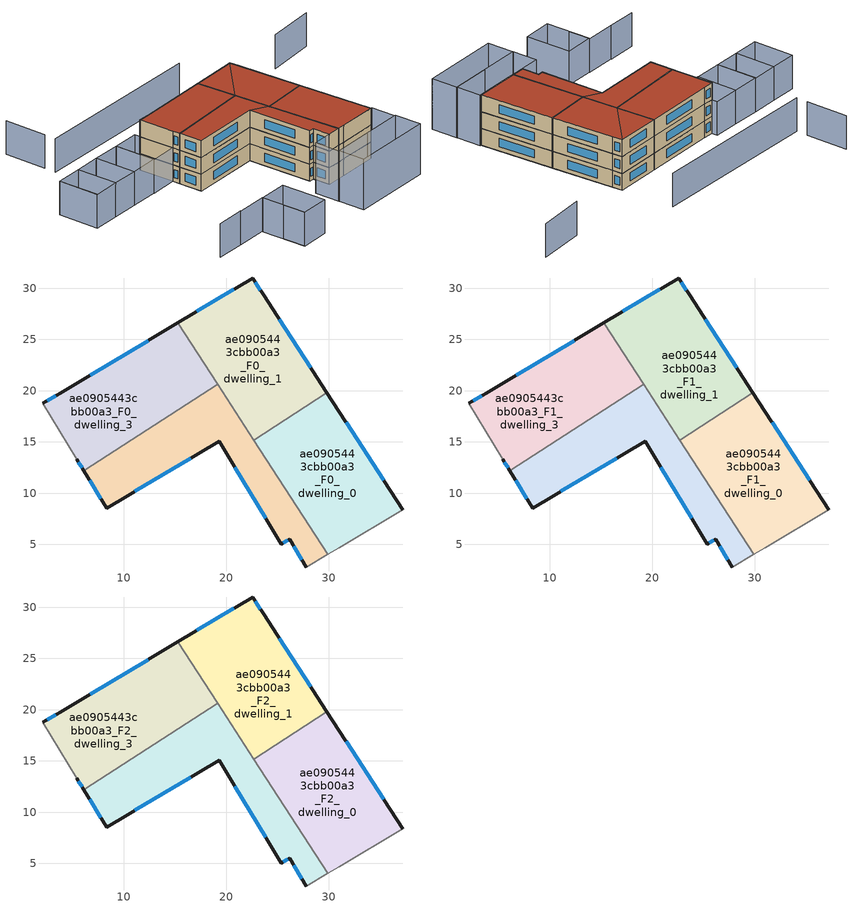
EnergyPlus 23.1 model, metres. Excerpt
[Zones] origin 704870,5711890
ae0905443cbb00a3_F0_dwelling_0
 floor ground (EU_floor_Construction): 37.24,8.36 29.82,19.81 22.68,15.18 29.91,4.03 31.03,4.68 z0
 wall outside (EU_wall_Construction): 29.82,19.81 37.24,8.36 z0:3
 wall adiabatic (EU_wall_Construction): 37.24,8.36 31.03,4.68 29.91,4.03 z0:3
 wall to ae0905443cbb00a3_F0_dwelling_1 (EU_wall_Construction): 22.68,15.18 29.82,19.81 z0:3
 wall to ae0905443cbb00a3_F0_dwelling_2 (EU_wall_Construction): 29.91,4.03 22.68,15.18 z0:3
 window (EU_Window_Construction): 31.69,16.92 35.36,11.26 z0.76:2.24
ae0905443cbb00a3_F0_dwelling_1
 floor ground (EU_floor_Construction): 29.82,19.81 23.6,29.41 22.57,30.99 15.27,26.62 22.68,15.18 z0
 wall outside (EU_wall_Construction): 15.27,26.62 22.57,30.99 23.6,29.41 29.82,19.81 z0:3
 wall to ae0905443cbb00a3_F0_dwelling_3 (EU_wall_Construction): 19.16,20.62 15.27,26.62 z0:3
 wall to ae0905443cbb00a3_F0_dwelling_2 (EU_wall_Construction): 22.68,15.18 19.16,20.62 z0:3
 window (EU_Window_Construction): 17.12,27.72 20.73,29.88 / 22.83,30.59 23.34,29.81 / 25.17,26.98 28.25,22.24 z0.76:2.24
ae0905443cbb00a3_F0_dwelling_2
 floor ground (EU_floor_Construction): 29.91,4.03 22.68,15.18 19.31,15.08 25.39,5.02 26.18,5.5 27.8,2.79 z0; 22.68,15.18 19.15,20.62 6.11,12.16 8.32,8.52 19.31,15.08 z0
 wall outside (EU_wall_Construction): 27.8,2.79 26.18,5.5 25.39,5.02 19.31,15.08 8.32,8.52 6.11,12.16 z0:3
 wall adiabatic (EU_wall_Construction): 29.91,4.03 27.8,2.79 z0:3
 wall to ae0905443cbb00a3_F0_dwelling_3 (EU_wall_Construction): 6.11,12.16 19.15,20.62 z0:3
 window (EU_Window_Construction): 25.98,5.38 25.59,5.14 / 23.85,7.57 20.84,12.54 / 16.53,13.42 11.1,10.18 / 7.76,9.44 6.67,11.24 / 27.39,3.48 26.59,4.82 z0.76:2.24
ae0905443cbb00a3_F0_dwelling_3
 floor ground (EU_floor_Construction): 19.16,20.62 15.27,26.62 3.82,19.76 2.09,18.76 5.41,13.33 6.11,12.16 z0
 wall outside (EU_wall_Construction): 2.09,18.76 3.82,19.76 15.27,26.62 / 6.11,12.16 5.41,13.33 z0:3
 wall adiabatic (EU_wall_Construction): 5.41,13.33 2.09,18.76 z0:3
 window (EU_Window_Construction): 2.53,19.01 3.38,19.51 / 6.71,21.5 12.37,24.88 / 5.93,12.46 5.58,13.03 z0.76:2.24
ae0905443cbb00a3_F1_dwelling_0
 floor to ae0905443cbb00a3_F0_dwelling_0 (EU_floor_Construction): 37.24,8.36 29.82,19.81 22.68,15.18 29.91,4.03 31.03,4.68 z3
 wall outside (EU_wall_Construction): 29.82,19.81 37.24,8.36 z3:6
 wall adiabatic (EU_wall_Construction): 37.24,8.36 31.03,4.68 29.91,4.03 z3:6
 wall to ae0905443cbb00a3_F1_dwelling_1 (EU_wall_Construction): 22.68,15.18 29.82,19.81 z3:6
 wall to ae0905443cbb00a3_F1_dwelling_2 (EU_wall_Construction): 29.91,4.03 22.68,15.18 z3:6
 window (EU_Window_Construction): 31.69,16.92 35.36,11.26 z3.76:5.24
ae0905443cbb00a3_F1_dwelling_1
 floor to ae0905443cbb00a3_F0_dwelling_1 (EU_floor_Construction): 29.82,19.81 23.6,29.41 22.57,30.99 19.16,20.62 22.68,15.18 z3; 19.16,20.62 22.57,30.99 15.27,26.62 z3
 wall outside (EU_wall_Construction): 15.27,26.62 22.57,30.99 23.6,29.41 29.82,19.81 z3:6
 wall to ae0905443cbb00a3_F1_dwelling_3 (EU_wall_Construction): 19.16,20.62 15.27,26.62 z3:6
 wall to ae0905443cbb00a3_F1_dwelling_2 (EU_wall_Construction): 22.68,15.18 19.16,20.62 z3:6
 window (EU_Window_Construction): 17.12,27.72 20.73,29.88 / 22.83,30.59 23.34,29.81 / 25.17,26.98 28.25,22.24 z3.76:5.24
ae0905443cbb00a3_F1_dwelling_2
 floor to ae0905443cbb00a3_F0_dwelling_2 (EU_floor_Construction): 29.91,4.03 22.68,15.18 19.31,15.08 25.39,5.02 26.18,5.5 27.8,2.79 z3; 22.68,15.18 19.15,20.62 6.11,12.16 8.32,8.52 19.31,15.08 z3
 wall outside (EU_wall_Construction): 27.8,2.79 26.18,5.5 25.39,5.02 19.31,15.08 8.32,8.52 6.11,12.16 z3:6
 wall adiabatic (EU_wall_Construction): 29.91,4.03 27.8,2.79 z3:6
 wall to ae0905443cbb00a3_F1_dwelling_3 (EU_wall_Construction): 6.11,12.16 19.15,20.62 z3:6
 window (EU_Window_Construction): 25.98,5.38 25.59,5.14 / 23.85,7.57 20.84,12.54 / 16.53,13.42 11.1,10.18 / 7.76,9.44 6.67,11.24 / 27.39,3.48 26.59,4.82 z3.76:5.24
ae0905443cbb00a3_F1_dwelling_3
 floor to ae0905443cbb00a3_F0_dwelling_3 (EU_floor_Construction): 19.15,20.62 15.27,26.62 3.82,19.76 2.09,18.76 5.41,13.33 6.11,12.16 z3
 wall outside (EU_wall_Construction): 2.09,18.76 3.82,19.76 15.27,26.62 / 6.11,12.16 5.41,13.33 z3:6
 wall adiabatic (EU_wall_Construction): 5.41,13.33 2.09,18.76 z3:6
 window (EU_Window_Construction): 2.53,19.01 3.38,19.51 / 6.71,21.5 12.37,24.88 / 5.93,12.46 5.58,13.03 z3.76:5.24
ae0905443cbb00a3_F2_dwelling_0
 floor to ae0905443cbb00a3_F1_dwelling_0 (EU_floor_Construction): 37.24,8.36 29.82,19.81 22.68,15.18 29.91,4.03 31.03,4.68 z6
 wall outside (EU_wall_Construction): 29.82,19.81 37.24,8.36 z6:9
 wall adiabatic (EU_wall_Construction): 37.24,8.36 31.03,4.68 29.91,4.03 z6:9
 wall to ae0905443cbb00a3_F2_dwelling_1 (EU_wall_Construction): 22.68,15.18 29.82,19.81 z6:9
 wall to ae0905443cbb00a3_F2_dwelling_2 (EU_wall_Construction): 29.91,4.03 22.68,15.18 z6:9
 window (EU_Window_Construction): 31.69,16.92 35.36,11.26 z6.76:8.24
 roof outside (EU_roof_Construction): 29.82,19.81 37.24,8.36 31.03,4.68 29.91,4.03 22.68,15.18 z9
ae0905443cbb00a3_F2_dwelling_1
 floor to ae0905443cbb00a3_F1_dwelling_1 (EU_floor_Construction): 29.82,19.81 23.6,29.41 22.57,30.99 19.16,20.62 22.68,15.18 z6; 19.16,20.62 22.57,30.99 15.27,26.62 z6
 wall outside (EU_wall_Construction): 15.27,26.62 22.57,30.99 23.6,29.41 29.82,19.81 z6:9
 wall to ae0905443cbb00a3_F2_dwelling_3 (EU_wall_Construction): 19.16,20.62 15.27,26.62 z6:9
 wall to ae0905443cbb00a3_F2_dwelling_2 (EU_wall_Construction): 22.68,15.18 19.16,20.62 z6:9
 window (EU_Window_Construction): 17.12,27.72 20.73,29.88 / 22.83,30.59 23.34,29.81 / 25.17,26.98 28.25,22.24 z6.76:8.24
 roof outside (EU_roof_Construction): 23.6,29.41 29.82,19.81 22.68,15.18 19.16,20.62 22.57,30.99 z9; 22.57,30.99 19.16,20.62 15.27,26.62 z9
ae0905443cbb00a3_F2_dwelling_2
 floor to ae0905443cbb00a3_F1_dwelling_2 (EU_floor_Construction): 29.91,4.03 22.68,15.18 19.31,15.08 25.39,5.02 26.18,5.5 27.8,2.79 z6; 22.68,15.18 19.15,20.62 6.11,12.16 8.32,8.52 19.31,15.08 z6
 wall outside (EU_wall_Construction): 27.8,2.79 26.18,5.5 25.39,5.02 19.31,15.08 8.32,8.52 6.11,12.16 z6:9
 wall adiabatic (EU_wall_Construction): 29.91,4.03 27.8,2.79 z6:9
 wall to ae0905443cbb00a3_F2_dwelling_3 (EU_wall_Construction): 6.11,12.16 19.15,20.62 z6:9
 window (EU_Window_Construction): 25.98,5.38 25.59,5.14 / 23.85,7.57 20.84,12.54 / 16.53,13.42 11.1,10.18 / 7.76,9.44 6.67,11.24 / 27.39,3.48 26.59,4.82 z6.76:8.24
 roof outside (EU_roof_Construction): 22.68,15.18 29.91,4.03 27.8,2.79 26.18,5.5 25.39,5.02 19.31,15.08 z9; 19.15,20.62 22.68,15.18 19.31,15.08 8.32,8.52 6.11,12.16 z9
ae0905443cbb00a3_F2_dwelling_3
 floor to ae0905443cbb00a3_F1_dwelling_3 (EU_floor_Construction): 19.15,20.62 15.27,26.62 3.82,19.76 2.09,18.76 5.41,13.33 6.11,12.16 z6
 wall outside (EU_wall_Construction): 2.09,18.76 3.82,19.76 15.27,26.62 / 6.11,12.16 5.41,13.33 z6:9
 wall adiabatic (EU_wall_Construction): 5.41,13.33 2.09,18.76 z6:9
 window (EU_Window_Construction): 2.53,19.01 3.38,19.51 / 6.71,21.5 12.37,24.88 / 5.93,12.46 5.58,13.03 z6.76:8.24
 roof outside (EU_roof_Construction): 15.27,26.62 19.16,20.62 6.11,12.16 5.41,13.33 2.09,18.76 3.82,19.76 z9
shading: 2.47,-13.1 7.12,-10.36 / 7.1,-10.47 11.93,-7.57 / 11.93,-7.57 16.18,-14.65 / 34.97,42.07 42.38,47.1 / -15.32,31.84 -11.47,25.18 / 17.38,39.15 -10.45,23.3 / -15.32,9.86 -11.59,3.47 / 16.24,-14.75 11.99,-7.68 / 11.99,-7.68 16.55,-4.95 / 16.55,-4.95 20.79,-12.01 / 20.79,-12.01 16.24,-14.75 / 1.19,10.84 -2.58,17.24 / -2.58,17.24 1.64,19.73 / 1.64,19.73 5.41,13.32 / 5.41,13.32 1.19,10.84 / -7.4,5.89 -11.61,3.46 / -11.61,3.46 -15.33,9.89 / -15.33,9.89 -11.12,12.32 / -11.12,12.32 -7.4,5.89 / -7.4,5.89 -11.13,12.34 / -11.13,12.34 -7.03,14.7 / -7.03,14.7 -3.31,8.26 / -3.31,8.26 -7.4,5.89 / 1.17,10.87 -3.32,8.26 / -3.32,8.26 -7.05,14.69 / -7.05,14.69 -2.57,17.3 / -2.57,17.3 1.17,10.87 z0:6; 27.03,-2.95 39.83,4.65 / 39.83,4.65 42.3,0.48 / 42.3,0.48 29.5,-7.12 / 29.5,-7.12 27.03,-2.95 / 39.71,4.58 26.97,-2.99 / 26.97,-2.99 24.64,0.94 / 24.64,0.94 37.38,8.5 / 37.38,8.5 39.71,4.58 z0:9
[Building]
EU S2 Campaign: North Axis=0; Terrain=City; Solar Distribution=FullExterior
[Site:Location]
London: Latitude=51.5; Longitude=-0.5; Time Zone=0; Elevation=25
[SizingPeriod:WeatherFileDays]
AnnualSizingPeriod: Begin Month=1; Begin Day of Month=1; End Month=12; End Day of Month=31; Day of Week for Start Day=Monday; Use Weather File Daylight Saving Period=No; Use Weather File Rain and Snow Indicators=No
[MATERIAL]
EU_InternalMass_Material: Roughness=MediumRough; Thickness=0.1; Conductivity=1; Density=1800; Specific Heat=900; Thermal Absorptance=0.9; Solar Absorptance=0.7; Visible Absorptance=0.7
[MATERIAL:NOMASS] Roughness=MediumRough; Thermal Absorptance=0.9; Solar Absorptance=0.7; Visible Absorptance=0.7
Name | Thermal Resistance
EU_wall_NoMass | 0.655885
EU_roof_NoMass | 2.70553
EU_floor_NoMass | 2.16442
[WINDOWMATERIAL:SIMPLEGLAZINGSYSTEM]
EU_Window_SimpleGlazing: UFactor=2.91071; Solar Heat Gain Coefficient=0.76; Visible Transmittance=0.76
[CONSTRUCTION]
EU_wall_Construction: EU_wall_NoMass
EU_roof_Construction: EU_roof_NoMass
EU_floor_Construction: EU_floor_NoMass
EU_InternalMass_Construction: EU_InternalMass_Material
EU_Window_Construction: EU_Window_SimpleGlazing
[ZONE] Type=1; Multiplier=1; Ceiling Height=autocalculate; Floor Area=autocalculate; Part of Total Floor Area=Yes
Name | Volume
ae0905443cbb00a3_F0_dwelling_0; ae0905443cbb00a3_F1_dwelling_0; ae0905443cbb00a3_F2_dwelling_0 | 343.862
ae0905443cbb00a3_F0_dwelling_1; ae0905443cbb00a3_F0_dwelling_2; ae0905443cbb00a3_F1_dwelling_2; ae0905443cbb00a3_F2_dwelling_2 | 343.891
ae0905443cbb00a3_F1_dwelling_1; ae0905443cbb00a3_F2_dwelling_1 | 343.89
ae0905443cbb00a3_F0_dwelling_3; ae0905443cbb00a3_F1_dwelling_3; ae0905443cbb00a3_F2_dwelling_3 | 343.904
[INTERNALMASS] Construction=EU_InternalMass_Construction
Name | Zone or ZoneList | Surface Area
ae0905443cbb00a3_F0_dwelling_0_EU_InternalMass | ae0905443cbb00a3_F0_dwelling_0 | 114.622
ae0905443cbb00a3_F0_dwelling_1_EU_InternalMass | ae0905443cbb00a3_F0_dwelling_1 | 114.631
ae0905443cbb00a3_F0_dwelling_2_EU_InternalMass | ae0905443cbb00a3_F0_dwelling_2 | 114.632
ae0905443cbb00a3_F0_dwelling_3_EU_InternalMass | ae0905443cbb00a3_F0_dwelling_3 | 114.634
ae0905443cbb00a3_F1_dwelling_0_EU_InternalMass | ae0905443cbb00a3_F1_dwelling_0 | 114.622
ae0905443cbb00a3_F1_dwelling_1_EU_InternalMass | ae0905443cbb00a3_F1_dwelling_1 | 114.631
ae0905443cbb00a3_F1_dwelling_2_EU_InternalMass | ae0905443cbb00a3_F1_dwelling_2 | 114.632
ae0905443cbb00a3_F1_dwelling_3_EU_InternalMass | ae0905443cbb00a3_F1_dwelling_3 | 114.634
ae0905443cbb00a3_F2_dwelling_0_EU_InternalMass | ae0905443cbb00a3_F2_dwelling_0 | 114.622
ae0905443cbb00a3_F2_dwelling_1_EU_InternalMass | ae0905443cbb00a3_F2_dwelling_1 | 114.631
ae0905443cbb00a3_F2_dwelling_2_EU_InternalMass | ae0905443cbb00a3_F2_dwelling_2 | 114.632
ae0905443cbb00a3_F2_dwelling_3_EU_InternalMass | ae0905443cbb00a3_F2_dwelling_3 | 114.634
[OTHEREQUIPMENT] Fuel Type=Electricity; Design Level Calculation Method=Watts/Area; Power per Zone Floor Area=1; Fraction Latent=0; Fraction Radiant=0; Fraction Lost=0; Carbon Dioxide Generation Rate=0; EndUse Subcategory=EU_Step8_InternalGains
Name | Zone or ZoneList or Space or SpaceList | Schedule
EU_Step8_InternalGain_ae0905443cbb00a3_F0_dwelling_0_f000 | ae0905443cbb00a3_F0_dwelling_0 | EU_Step8_GainSchedule_ae0905443cbb00a3_F0_dwelling_0_f000
EU_Step8_InternalGain_ae0905443cbb00a3_F0_dwelling_1_f000 | ae0905443cbb00a3_F0_dwelling_1 | EU_Step8_GainSchedule_ae0905443cbb00a3_F0_dwelling_1_f000
EU_Step8_InternalGain_ae0905443cbb00a3_F0_dwelling_2_f000 | ae0905443cbb00a3_F0_dwelling_2 | EU_Step8_GainSchedule_ae0905443cbb00a3_F0_dwelling_2_f000
EU_Step8_InternalGain_ae0905443cbb00a3_F0_dwelling_3_f000 | ae0905443cbb00a3_F0_dwelling_3 | EU_Step8_GainSchedule_ae0905443cbb00a3_F0_dwelling_3_f000
EU_Step8_InternalGain_ae0905443cbb00a3_F1_dwelling_0_f000 | ae0905443cbb00a3_F1_dwelling_0 | EU_Step8_GainSchedule_ae0905443cbb00a3_F1_dwelling_0_f000
EU_Step8_InternalGain_ae0905443cbb00a3_F1_dwelling_1_f000 | ae0905443cbb00a3_F1_dwelling_1 | EU_Step8_GainSchedule_ae0905443cbb00a3_F1_dwelling_1_f000
EU_Step8_InternalGain_ae0905443cbb00a3_F1_dwelling_2_f000 | ae0905443cbb00a3_F1_dwelling_2 | EU_Step8_GainSchedule_ae0905443cbb00a3_F1_dwelling_2_f000
EU_Step8_InternalGain_ae0905443cbb00a3_F1_dwelling_3_f000 | ae0905443cbb00a3_F1_dwelling_3 | EU_Step8_GainSchedule_ae0905443cbb00a3_F1_dwelling_3_f000
EU_Step8_InternalGain_ae0905443cbb00a3_F2_dwelling_0_f000 | ae0905443cbb00a3_F2_dwelling_0 | EU_Step8_GainSchedule_ae0905443cbb00a3_F2_dwelling_0_f000
EU_Step8_InternalGain_ae0905443cbb00a3_F2_dwelling_1_f000 | ae0905443cbb00a3_F2_dwelling_1 | EU_Step8_GainSchedule_ae0905443cbb00a3_F2_dwelling_1_f000
EU_Step8_InternalGain_ae0905443cbb00a3_F2_dwelling_2_f000 | ae0905443cbb00a3_F2_dwelling_2 | EU_Step8_GainSchedule_ae0905443cbb00a3_F2_dwelling_2_f000
EU_Step8_InternalGain_ae0905443cbb00a3_F2_dwelling_3_f000 | ae0905443cbb00a3_F2_dwelling_3 | EU_Step8_GainSchedule_ae0905443cbb00a3_F2_dwelling_3_f000
[ZONEVENTILATION:DESIGNFLOWRATE] Schedule=EU_AlwaysOn; Design Flow Rate Calculation Method=AirChanges/Hour; Air Changes per Hour=0.462017; Ventilation Type=Natural; Fan Pressure Rise=0; Fan Total Efficiency=1; Constant Term Coefficient=1; Temperature Term Coefficient=0; Velocity Term Coefficient=0; Velocity Squared Term Coefficient=0; Minimum Indoor Temperature=-100; Maximum Indoor Temperature=100; Delta Temperature=-100; Minimum Outdoor Temperature=-100; Maximum Outdoor Temperature=100; Maximum Wind Speed=40
Name | Zone or ZoneList or Space or SpaceList
EU_ConstantAir_ae0905443cbb00a3_F0_dwelling_0 | ae0905443cbb00a3_F0_dwelling_0
EU_ConstantAir_ae0905443cbb00a3_F0_dwelling_1 | ae0905443cbb00a3_F0_dwelling_1
EU_ConstantAir_ae0905443cbb00a3_F0_dwelling_2 | ae0905443cbb00a3_F0_dwelling_2
EU_ConstantAir_ae0905443cbb00a3_F0_dwelling_3 | ae0905443cbb00a3_F0_dwelling_3
EU_ConstantAir_ae0905443cbb00a3_F1_dwelling_0 | ae0905443cbb00a3_F1_dwelling_0
EU_ConstantAir_ae0905443cbb00a3_F1_dwelling_1 | ae0905443cbb00a3_F1_dwelling_1
EU_ConstantAir_ae0905443cbb00a3_F1_dwelling_2 | ae0905443cbb00a3_F1_dwelling_2
EU_ConstantAir_ae0905443cbb00a3_F1_dwelling_3 | ae0905443cbb00a3_F1_dwelling_3
EU_ConstantAir_ae0905443cbb00a3_F2_dwelling_0 | ae0905443cbb00a3_F2_dwelling_0
EU_ConstantAir_ae0905443cbb00a3_F2_dwelling_1 | ae0905443cbb00a3_F2_dwelling_1
EU_ConstantAir_ae0905443cbb00a3_F2_dwelling_2 | ae0905443cbb00a3_F2_dwelling_2
EU_ConstantAir_ae0905443cbb00a3_F2_dwelling_3 | ae0905443cbb00a3_F2_dwelling_3
[HVACTEMPLATE:THERMOSTAT] Constant Heating Setpoint=20; Constant Cooling Setpoint=50
EU_HeatOnly_ae0905443cbb00a3_F0_dwelling_0; EU_HeatOnly_ae0905443cbb00a3_F0_dwelling_1; EU_HeatOnly_ae0905443cbb00a3_F0_dwelling_2; EU_HeatOnly_ae0905443cbb00a3_F0_dwelling_3; EU_HeatOnly_ae0905443cbb00a3_F1_dwelling_0; EU_HeatOnly_ae0905443cbb00a3_F1_dwelling_1; EU_HeatOnly_ae0905443cbb00a3_F1_dwelling_2; EU_HeatOnly_ae0905443cbb00a3_F1_dwelling_3; EU_HeatOnly_ae0905443cbb00a3_F2_dwelling_0; EU_HeatOnly_ae0905443cbb00a3_F2_dwelling_1; EU_HeatOnly_ae0905443cbb00a3_F2_dwelling_2; EU_HeatOnly_ae0905443cbb00a3_F2_dwelling_3
[HVACTEMPLATE:ZONE:IDEALLOADSAIRSYSTEM] System Availability Schedule=EU_AlwaysOn; Maximum Heating Supply Air Temperature=50; Minimum Cooling Supply Air Temperature=13; Maximum Heating Supply Air Humidity Ratio=0.0156; Minimum Cooling Supply Air Humidity Ratio=0.0077; Heating Limit=NoLimit; Cooling Limit=NoLimit; Heating Availability Schedule=EU_AlwaysOn; Cooling Availability Schedule=EU_CoolingOff; Dehumidification Control Type=ConstantSensibleHeatRatio; Cooling Sensible Heat Ratio=0.7; Dehumidification Setpoint=60; Humidification Control Type=None; Humidification Setpoint=30; Outdoor Air Method=None; Outdoor Air Flow Rate per Person=0.00944; Outdoor Air Flow Rate per Zone Floor Area=0; Outdoor Air Flow Rate per Zone=0; Demand Controlled Ventilation Type=None; Outdoor Air Economizer Type=NoEconomizer; Heat Recovery Type=None; Sensible Heat Recovery Effectiveness=0.7; Latent Heat Recovery Effectiveness=0.65
Name | Template Thermostat
ae0905443cbb00a3_F0_dwelling_0 | EU_HeatOnly_ae0905443cbb00a3_F0_dwelling_0
ae0905443cbb00a3_F0_dwelling_1 | EU_HeatOnly_ae0905443cbb00a3_F0_dwelling_1
ae0905443cbb00a3_F0_dwelling_2 | EU_HeatOnly_ae0905443cbb00a3_F0_dwelling_2
ae0905443cbb00a3_F0_dwelling_3 | EU_HeatOnly_ae0905443cbb00a3_F0_dwelling_3
ae0905443cbb00a3_F1_dwelling_0 | EU_HeatOnly_ae0905443cbb00a3_F1_dwelling_0
ae0905443cbb00a3_F1_dwelling_1 | EU_HeatOnly_ae0905443cbb00a3_F1_dwelling_1
ae0905443cbb00a3_F1_dwelling_2 | EU_HeatOnly_ae0905443cbb00a3_F1_dwelling_2
ae0905443cbb00a3_F1_dwelling_3 | EU_HeatOnly_ae0905443cbb00a3_F1_dwelling_3
ae0905443cbb00a3_F2_dwelling_0 | EU_HeatOnly_ae0905443cbb00a3_F2_dwelling_0
ae0905443cbb00a3_F2_dwelling_1 | EU_HeatOnly_ae0905443cbb00a3_F2_dwelling_1
ae0905443cbb00a3_F2_dwelling_2 | EU_HeatOnly_ae0905443cbb00a3_F2_dwelling_2
ae0905443cbb00a3_F2_dwelling_3 | EU_HeatOnly_ae0905443cbb00a3_F2_dwelling_3
[SIZING:ZONE] Zone Cooling Design Supply Air Temperature Input Method=SupplyAirTemperature; Zone Cooling Design Supply Air Temperature=13; Zone Heating Design Supply Air Temperature Input Method=SupplyAirTemperature; Zone Heating Design Supply Air Temperature=50; Zone Cooling Design Supply Air Humidity Ratio=0.008; Zone Heating Design Supply Air Humidity Ratio=0.008; Cooling Design Air Flow Method=DesignDay; Cooling Design Air Flow Rate=0; Cooling Minimum Air Flow per Zone Floor Area=0.000762; Cooling Minimum Air Flow=0; Cooling Minimum Air Flow Fraction=0.2; Heating Design Air Flow Method=DesignDay; Heating Design Air Flow Rate=0; Heating Maximum Air Flow per Zone Floor Area=0.002032; Heating Maximum Air Flow=0.141576; Heating Maximum Air Flow Fraction=0.3; Account for Dedicated Outdoor Air System=No; Dedicated Outdoor Air System Control Strategy=NeutralSupplyAir; Dedicated Outdoor Air Low Setpoint Temperature for Design=autosize; Dedicated Outdoor Air High Setpoint Temperature for Design=autosize; Zone Load Sizing Method=Sensible Load Only No Latent Load; Zone Latent Cooling Design Supply Air Humidity Ratio Input Method=HumidityRatioDifference; Zone Cooling Design Supply Air Humidity Ratio Difference=0.005; Zone Latent Heating Design Supply Air Humidity Ratio Input Method=HumidityRatioDifference; Zone Humidification Design Supply Air Humidity Ratio Difference=0.005
ae0905443cbb00a3_F0_dwelling_0; ae0905443cbb00a3_F0_dwelling_1; ae0905443cbb00a3_F0_dwelling_2; ae0905443cbb00a3_F0_dwelling_3; ae0905443cbb00a3_F1_dwelling_0; ae0905443cbb00a3_F1_dwelling_1; ae0905443cbb00a3_F1_dwelling_2; ae0905443cbb00a3_F1_dwelling_3; ae0905443cbb00a3_F2_dwelling_0; ae0905443cbb00a3_F2_dwelling_1; ae0905443cbb00a3_F2_dwelling_2; ae0905443cbb00a3_F2_dwelling_3
[SCHEDULE:CONSTANT]
Name | Hourly Value
EU_AlwaysOn | 1
EU_CoolingOff | 0
[SCHEDULE:FILE] Column Number=1; Rows to Skip at Top=0; Number of Hours of Data=8760; Column Separator=Comma; Interpolate to Timestep=No; Minutes per Item=60; Adjust Schedule for Daylight Savings=Yes
Name | File
EU_Step8_GainSchedule_ae0905443cbb00a3_F0_dwelling_0_f000 | ../../schedules/ae0905443cbb00a3/ae0905443cbb00a3_F0_dwelling_0_f000_gain.csv
EU_Step8_GainSchedule_ae0905443cbb00a3_F0_dwelling_1_f000 | ../../schedules/ae0905443cbb00a3/ae0905443cbb00a3_F0_dwelling_1_f000_gain.csv
EU_Step8_GainSchedule_ae0905443cbb00a3_F0_dwelling_2_f000 | ../../schedules/ae0905443cbb00a3/ae0905443cbb00a3_F0_dwelling_2_f000_gain.csv
EU_Step8_GainSchedule_ae0905443cbb00a3_F0_dwelling_3_f000 | ../../schedules/ae0905443cbb00a3/ae0905443cbb00a3_F0_dwelling_3_f000_gain.csv
EU_Step8_GainSchedule_ae0905443cbb00a3_F1_dwelling_0_f000 | ../../schedules/ae0905443cbb00a3/ae0905443cbb00a3_F1_dwelling_0_f000_gain.csv
EU_Step8_GainSchedule_ae0905443cbb00a3_F1_dwelling_1_f000 | ../../schedules/ae0905443cbb00a3/ae0905443cbb00a3_F1_dwelling_1_f000_gain.csv
EU_Step8_GainSchedule_ae0905443cbb00a3_F1_dwelling_2_f000 | ../../schedules/ae0905443cbb00a3/ae0905443cbb00a3_F1_dwelling_2_f000_gain.csv
EU_Step8_GainSchedule_ae0905443cbb00a3_F1_dwelling_3_f000 | ../../schedules/ae0905443cbb00a3/ae0905443cbb00a3_F1_dwelling_3_f000_gain.csv
EU_Step8_GainSchedule_ae0905443cbb00a3_F2_dwelling_0_f000 | ../../schedules/ae0905443cbb00a3/ae0905443cbb00a3_F2_dwelling_0_f000_gain.csv
EU_Step8_GainSchedule_ae0905443cbb00a3_F2_dwelling_1_f000 | ../../schedules/ae0905443cbb00a3/ae0905443cbb00a3_F2_dwelling_1_f000_gain.csv
EU_Step8_GainSchedule_ae0905443cbb00a3_F2_dwelling_2_f000 | ../../schedules/ae0905443cbb00a3/ae0905443cbb00a3_F2_dwelling_2_f000_gain.csv
EU_Step8_GainSchedule_ae0905443cbb00a3_F2_dwelling_3_f000 | ../../schedules/ae0905443cbb00a3/ae0905443cbb00a3_F2_dwelling_3_f000_gain.csv
